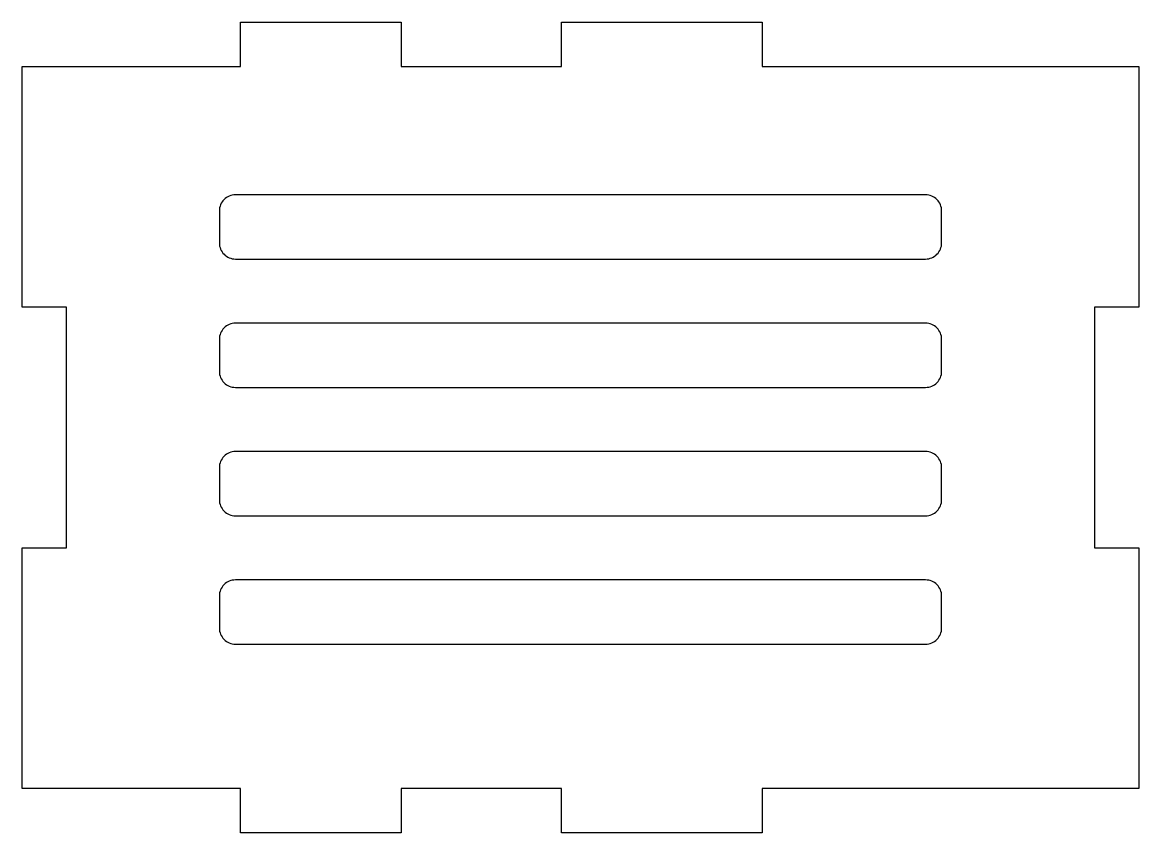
# Model space of a CAD drawing. Header units: millimetres. Extents: x -60 to 79, y -99 to 2.
import ezdxf

# ---------------------------------------------------------------- set-up
doc = ezdxf.new("R2010")
doc.units = ezdxf.units.MM
doc.layers.get('0').update_dxf_attribs({"linetype": 'CONTINUOUS'})

msp = doc.modelspace()

# ---------------------------------------------------------------- linework, layer by layer
msp.add_lwpolyline([(-60.5, -63.5), (-55, -63.5), (-55, -33.5), (-60.5, -33.5), (-60.5, -3.5), (-33.3, -3.5), (-33.3, 2), (-13.3, 2), (-13.3, -3.5), (6.7, -3.5), (6.7, 2), (31.7, 2), (31.7, -3.5), (78.6, -3.5), (78.6, -33.5), (73.1, -33.5), (73.1, -63.5), (78.6, -63.5), (78.6, -93.5), (31.7, -93.5), (31.7, -99), (6.7, -99), (6.7, -93.5), (-13.3, -93.5), (-13.3, -99), (-33.3, -99), (-33.3, -93.5), (-60.5, -93.5)], close=True)
for points in [[(-35.95, -21.5), (-35.95, -25.5, 0.414214), (-33.95, -27.5), (52.05, -27.5, 0.414214), (54.05, -25.5), (54.05, -21.5, 0.414214), (52.05, -19.5), (-33.95, -19.5, 0.414214)], [(-35.95, -37.5), (-35.95, -41.5, 0.414214), (-33.95, -43.5), (52.05, -43.5, 0.414214), (54.05, -41.5), (54.05, -37.5, 0.414214), (52.05, -35.5), (-33.95, -35.5, 0.414214)], [(-35.95, -53.5), (-35.95, -57.5, 0.414214), (-33.95, -59.5), (52.05, -59.5, 0.414214), (54.05, -57.5), (54.05, -53.5, 0.414214), (52.05, -51.5), (-33.95, -51.5, 0.414214)], [(-35.95, -69.5), (-35.95, -73.5, 0.414214), (-33.95, -75.5), (52.05, -75.5, 0.414214), (54.05, -73.5), (54.05, -69.5, 0.414214), (52.05, -67.5), (-33.95, -67.5, 0.414214)]]:
    msp.add_lwpolyline(points, format="xyb", close=True)

doc.saveas('drawing.dxf')
